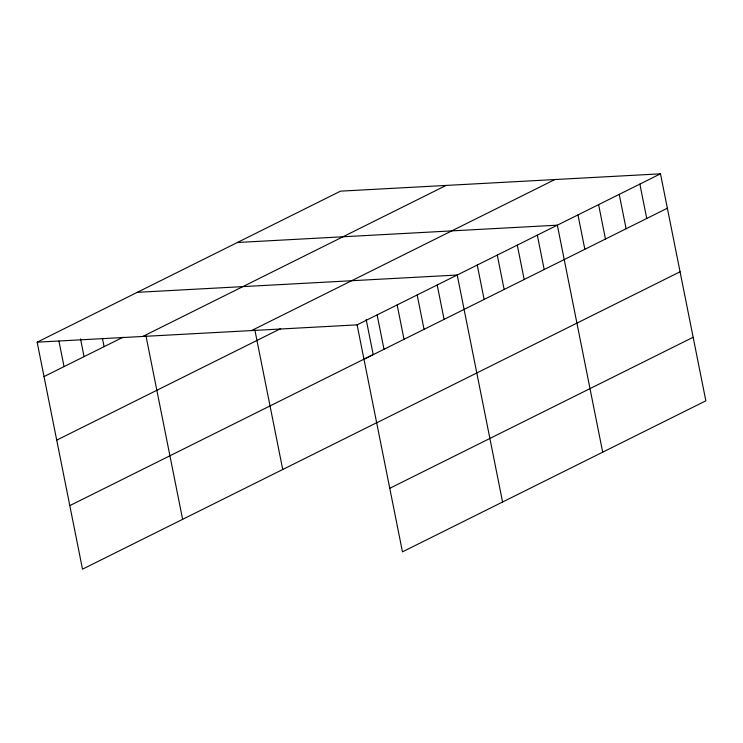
<?xml version="1.0" encoding="UTF-8"?>
<svg xmlns="http://www.w3.org/2000/svg" width="743" height="743" viewBox="0 0 743 743"><rect width="100%" height="100%" fill="white"/><g stroke="black" fill="none" stroke-linecap="round" stroke-linejoin="round"><path stroke-width="1.11" d="M376.608 422.758L82.51 569.175L37.15 342.179L340.535 191.146L660.49 173.825L705.85 400.821L402.465 551.854L357.104 324.858L660.49 173.825M44.023 376.571L123.115 337.201M142.74 336.468L446.116 185.425M251.524 330.579L554.91 179.537M56.719 440.135L280.678 328.638M69.805 505.621L373.19 354.578L366.197 319.583M363.977 359.25L667.363 208.216M376.682 422.813L680.068 271.78M389.769 488.3L693.154 337.266M237.379 242.497L557.343 225.175L602.703 452.171M137.269 292.333L457.224 275.021L502.584 502.017M37.15 342.179L357.104 324.858M639.862 184.097L646.735 218.488M619.235 194.369L626.108 228.76M598.598 204.631L605.471 239.032M577.97 214.903L584.843 249.304M537.319 235.141L544.192 269.542M517.295 245.116L524.168 279.507M497.271 255.081L504.144 289.473M477.247 265.047L484.12 299.448M437.2 284.987L444.073 319.379M417.176 294.952L424.049 329.353M397.152 304.927L404.025 339.319M377.128 314.893L384.001 349.284M254.914 330.236L282.739 469.492M145.953 335.808L182.629 519.338M102.543 338.901L104.094 346.665M80.523 338.882L84.07 356.64M58.948 341.083L64.047 366.605"/></g></svg>
